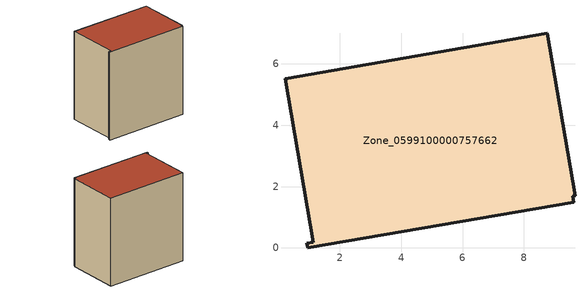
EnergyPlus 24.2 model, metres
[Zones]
Zone_0599100000757662
 floor ground (C_G): 9.67,1.69 9.59,1.68 9.62,1.49 0.95,0 0.92,0.14 1.14,0.18 0.21,5.52 8.76,7 z0
 wall outside (C_F): 9.62,1.49 9.59,1.68 9.67,1.69 8.76,7 0.21,5.52 1.14,0.18 0.92,0.14 0.95,0 9.62,1.49 z0:9.18
 roof outside (C_R): 9.59,1.68 9.67,1.69 8.76,7 0.21,5.52 1.14,0.18 0.92,0.14 0.95,0 9.62,1.49 z9.18
[BUILDING]
Pand.0599100000757662: North Axis=0; Terrain=City; Loads Convergence Tolerance Value=0.04; Temperature Convergence Tolerance Value=0.4; Solar Distribution=FullExterior; Maximum Number of Warmup Days=25; Minimum Number of Warmup Days=1
[Site:Location]
Rotterdam.The.Hague.AP_ZH_NLD Design_Conditions: Latitude=51.96; Longitude=4.45; Time Zone=1; Elevation=-4.5
[SITE:GROUNDTEMPERATURE:BUILDINGSURFACE]
18, 18, 18, 18, 18, 18, 18, 18, 18, 18, 18, 18
[MATERIAL] Thermal Absorptance=0.9; Solar Absorptance=0.7; Visible Absorptance=0.7
Name | Roughness | Thickness | Conductivity | Density | Specific Heat
G.TI.2006-2014 | MediumSmooth | 0.15 | 0.06 | 540 | 1210
F.TI.2006-2014 | Rough | 0.3 | 0.12 | 1920 | 840
R.TI.2006-2014 | MediumRough | 0.2 | 0.08 | 1500 | 1000
[CONSTRUCTION]
C_G: G.TI.2006-2014
C_F: F.TI.2006-2014
C_R: R.TI.2006-2014
[ZONE]
Zone_0599100000757662: Type=1; Multiplier=1; Ceiling Height=Autocalculate; Volume=Autocalculate; Floor Area=autocalculate; Part of Total Floor Area=Yes
[ZONEINFILTRATION:DESIGNFLOWRATE]
Infil_Zone_0599100000757662: Zone or ZoneList or Space or SpaceList=Zone_0599100000757662; Schedule=AlwaysOn; Design Flow Rate Calculation Method=Flow/Area; Flow Rate per Floor Area=0.0015; Constant Term Coefficient=1; Temperature Term Coefficient=0; Velocity Term Coefficient=0; Velocity Squared Term Coefficient=0
[HVACTEMPLATE:ZONE:IDEALLOADSAIRSYSTEM]
Zone_0599100000757662: Maximum Heating Supply Air Temperature=50; Minimum Cooling Supply Air Temperature=13; Maximum Heating Supply Air Humidity Ratio=0.0156; Minimum Cooling Supply Air Humidity Ratio=0.0077; Heating Limit=NoLimit; Cooling Limit=NoLimit; Dehumidification Control Type=ConstantSensibleHeatRatio; Cooling Sensible Heat Ratio=0.7; Dehumidification Setpoint=60; Humidification Control Type=None; Humidification Setpoint=30; Outdoor Air Method=None; Outdoor Air Flow Rate per Person=0.00944; Outdoor Air Flow Rate per Zone Floor Area=0; Outdoor Air Flow Rate per Zone=0; Demand Controlled Ventilation Type=None; Outdoor Air Economizer Type=NoEconomizer; Heat Recovery Type=None; Sensible Heat Recovery Effectiveness=0.7; Latent Heat Recovery Effectiveness=0.65
[ZONECONTROL:THERMOSTAT]
ThermostatControl_Zone_0599100000757662: Zone or ZoneList=Zone_0599100000757662; Control Type Schedule=DualSetpointControlType; Control 1=Thermostat_Zone_0599100000757662; Temperature Difference Between Cutout And Setpoint=0
[THERMOSTATSETPOINT:DUALSETPOINT]
Thermostat_Zone_0599100000757662: Heating Setpoint Temperature Schedule=HeatingSetpoint_Zone_0599100000757662; Cooling Setpoint Temperature Schedule=CoolingSetpoint_Zone_0599100000757662
[SCHEDULE:COMPACT]
HeatingSetpoint_Zone_0599100000757662: Through: 12/31, For: AllDays, Until: 24:00, 21
CoolingSetpoint_Zone_0599100000757662: Through: 12/31, For: AllDays, Until: 24:00, 24
DualSetpointControlType: Through: 12/31, For: AllDays, Until: 24:00, 4
AlwaysOn: Through: 12/31, For: AllDays, Until: 24:00, 1
